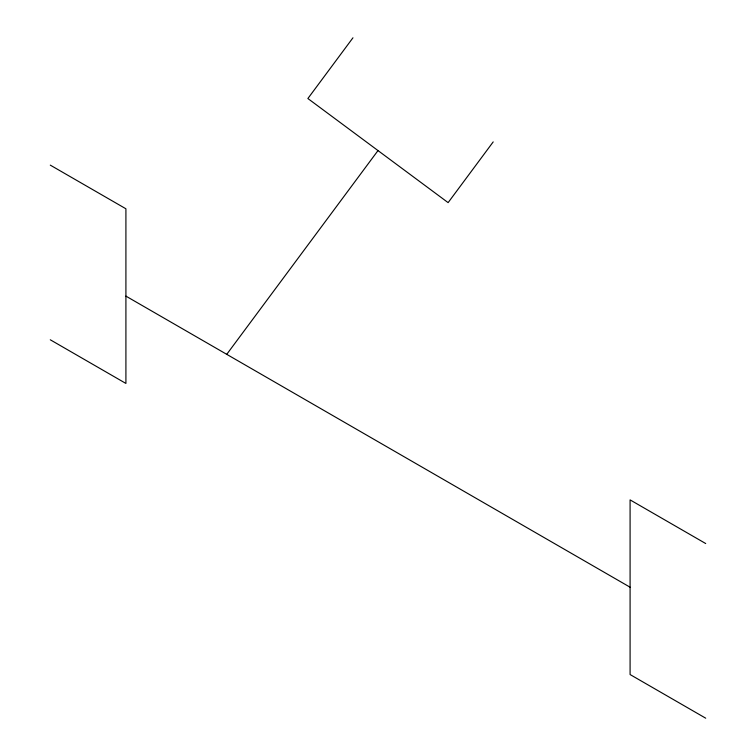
<?xml version="1.0" encoding="UTF-8"?>
<svg xmlns="http://www.w3.org/2000/svg" width="756" height="756" viewBox="0 0 756 756"><rect width="100%" height="100%" fill="white"/><g stroke="black" fill="none" stroke-linecap="round" stroke-linejoin="round"><path stroke-width="1.13" d="M352.957 37.8L307.881 98.526L448.119 202.627L493.195 141.901M226.743 354.337L378 150.576M50.283 165.129L125.912 208.788L125.912 383.443L50.283 339.784M705.717 543.545L630.088 499.886L630.088 674.541L705.717 718.2M125.912 296.116L630.088 587.214"/></g></svg>
